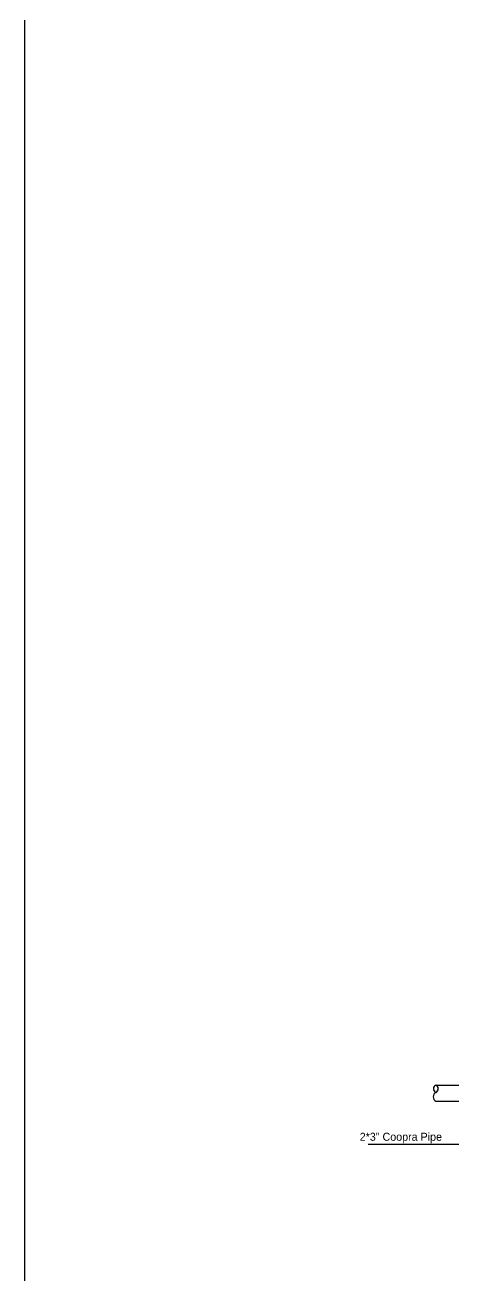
# Model space of a CAD drawing. Extents: x 152089 to 152185, y 180985 to 181226.
# Drawn here: x 152089 to 152110.4, y 181106.3 to 181168.9 of the extents above; entities that cross this region are included whole.
import ezdxf

# ---------------------------------------------------------------- set-up
doc = ezdxf.new("R2010")
doc.units = 0
doc.header["$LTSCALE"] = 3
doc.header["$MEASUREMENT"] = 0
doc.layers.get('0').update_dxf_attribs({"linetype": 'CONTINUOUS'})
doc.layers.add('NAMES', color=12, linetype='CONTINUOUS')
doc.layers.add('TEXTS', color=1, linetype='CONTINUOUS')

msp = doc.modelspace()

# ---------------------------------------------------------------- linework, layer by layer
at = {"linetype": 'ByBlock'}
for p, q in [((152109.563, 181115.848), (152116.794, 181115.848)), ((152109.563, 181115.039), (152116.794, 181115.039)), ((152111.774, 181112.876), (152106.18, 181112.876))]:
    msp.add_line(p, q, dxfattribs=at)
at = {"linetype": 'ByBlock', "ltscale": 10}
for centre, radius, start, end in [((152109.638, 181115.666), 0.197, 112.36394, 247.63606), ((152109.488, 181115.666), 0.197, 292.36394, 67.63606), ((152109.7, 181115.261), 0.261, 121.73671, 238.26329)]:
    msp.add_arc(centre, radius, start, end, dxfattribs=at)
at = {"layer": 'TEXTS'}
msp.add_lwpolyline([(152088.983, 181226.11), (152185.029, 181226.11), (152185.029, 180984.801), (152088.983, 180984.801)], close=True, dxfattribs=at)

# ---------------------------------------------------------------- texts
at = {"layer": 'NAMES', "color": 7, "linetype": 'ByBlock'}
msp.add_text('2*3" Coopra Pipe', height=0.40048, dxfattribs=at).set_placement((152105.753, 181113.061))

doc.saveas('drawing.dxf')
